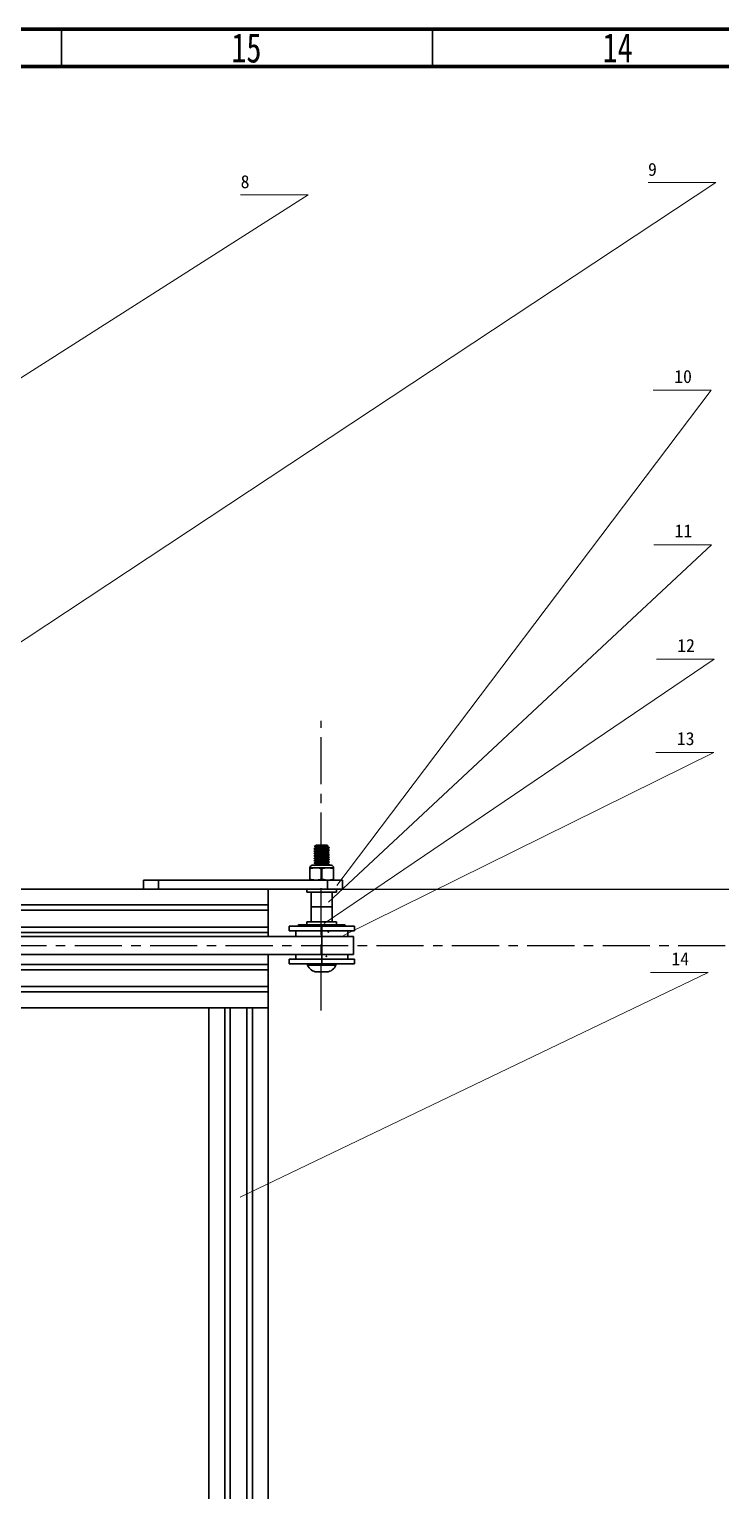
# Model space of a CAD drawing. Header units: millimetres. Extents: x 15 to 1184, y 5 to 836.
# Drawn here: x 445.2 to 538.3, y 639.1 to 836 of the extents above; entities that cross this region are included whole.
import ezdxf

# ---------------------------------------------------------------- set-up
doc = ezdxf.new("R2010")
doc.units = ezdxf.units.MM
doc.header["$PDSIZE"] = -1
doc.linetypes.add('CENTER', pattern=[10.16, 6.35, -1.27, 1.27, -1.27])
doc.linetypes.add('CENTERX2', pattern=[20.32, 12.7, -2.54, 2.54, -2.54])
doc.layers.get('0').update_dxf_attribs({"lineweight": 30})
doc.layers.add('AM_5', color=3, linetype='Continuous', lineweight=20)
doc.layers.add('中心线', color=7, linetype='CENTER')
doc.styles.add('SLDTEXTSTYLE0', font='TXT', dxfattribs={"width": 0.75})
doc.dimstyles.new('ISO-25', dxfattribs={"dimtxt": 2.5, "dimasz": 2.5, "dimexe": 1.25, "dimexo": 0.625, "dimtad": 1, "dimtxsty": 'Standard', "dimcen": 2.5, "dimadec": 0, "dimazin": 0, "dimtfac": 1, "dimtmove": 0, "dimatfit": 3, "dimfxl": 1, "dimarcsym": 0})

# ---------------------------------------------------------------- blocks, each defined once
blk = doc.blocks.new('*D23')
at = {"layer": 'Defpoints', "color": 0, "lineweight": -2, "transparency": 16777216}
for p, q in [((478.36, 720.16), (562.48, 720.17)), ((561.48, 716.62), (561.49, 606.03)), ((561.51, 488.89), (561.49, 599.48)), ((478.4, 485.32), (562.51, 485.33))]:
    blk.add_line(p, q, dxfattribs=at)
at = {"layer": 'Defpoints', "color": 0, "transparency": 16777216}
for p in [(477.36, 720.16), (477.4, 485.32), (561.51, 485.33)]:
    blk.add_point(p, dxfattribs=at)
for points in [[(562.07, 716.62), (560.88, 716.62), (561.48, 720.17)], [(562.1, 488.89), (560.92, 488.89), (561.51, 485.33)]]:
    blk.add_solid(points, dxfattribs=at)
at = {"layer": 'Defpoints', "color": 0, "transparency": 16777216, "insert": (561.49, 602.75), "char_height": 3.5, "attachment_point": 5}
blk.add_mtext('580', dxfattribs=at)

msp = doc.modelspace()

# ---------------------------------------------------------------- linework, layer by layer
at = {"color": 7, "linetype": 'Continuous', "lineweight": 70}
for p, q in [((15, 836), (1184, 836)), ((20, 831), (1179, 831))]:
    msp.add_line(p, q, dxfattribs=at)
at = {"color": 7, "linetype": 'Continuous', "lineweight": 35}
for p, q in [((449.5, 831), (449.5, 836)), ((499.5, 831), (499.5, 836))]:
    msp.add_line(p, q, dxfattribs=at)
at = {"color": 7, "linetype": 'Continuous', "lineweight": 30}
for p, q in [((483.8719, 726.091), (483.5625, 725.8743)), ((483.5625, 725.8743), (483.5688, 725.8743)), ((483.5625, 725.5884), (483.5625, 725.5484)), ((483.5625, 725.2684), (483.5625, 725.2284)), ((483.5625, 724.9484), (483.5625, 724.9084)), ((483.5625, 724.6284), (483.5625, 724.5884)), ((483.7703, 725.7484), (483.7703, 725.7114)), ((483.7703, 725.4284), (483.7703, 725.3914)), ((483.7703, 725.1084), (483.7703, 725.0714)), ((483.7703, 724.7884), (483.7703, 724.7514)), ((483.8719, 726.091), (484.8613, 726.091)), ((484.8613, 726.091), (485.253, 726.091)), ((485.4376, 725.9618), (485.253, 726.091)), ((485.3479, 725.9015), (485.4311, 725.9498)), ((485.3546, 725.8684), (485.3546, 725.9053)), ((485.3546, 725.5484), (485.3546, 725.5854)), ((485.3546, 725.2284), (485.3546, 725.2654)), ((485.3546, 724.9084), (485.3546, 724.9453)), ((485.3546, 724.5884), (485.3546, 724.6253)), ((485.5625, 725.7084), (485.5625, 725.7484)), ((485.5625, 725.3884), (485.5625, 725.4284)), ((485.5625, 725.0684), (485.5625, 725.1084)), ((485.5625, 724.7484), (485.5625, 724.7884)), ((483.7624, 723.0277), (482.9625, 723.0277)), ((482.9625, 722.9123), (482.9625, 723.0277)), ((482.9625, 722.9123), (482.9625, 721.4764)), ((485.8292, 723.361), (483.2958, 723.361)), ((483.5625, 724.3084), (483.5625, 724.2684)), ((483.5625, 723.9884), (483.5625, 723.9484)), ((483.5625, 723.6684), (483.5625, 723.6284)), ((485.3625, 723.0277), (483.7624, 723.0277)), ((483.7703, 724.4684), (483.7703, 724.4314)), ((483.7703, 724.1484), (483.7703, 724.1114)), ((483.7703, 723.8284), (483.7703, 723.7914)), ((483.7703, 723.5084), (483.7703, 723.4714)), ((484.5625, 722.9123), (484.5625, 721.4764)), ((485.3546, 724.2684), (485.3546, 724.3054)), ((485.3546, 723.9484), (485.3546, 723.9854)), ((485.3546, 723.6284), (485.3546, 723.6654)), ((486.1625, 722.9123), (485.3625, 723.0277)), ((486.1625, 723.0277), (485.3625, 723.0277)), ((485.5625, 724.4284), (485.5625, 724.4684)), ((485.5625, 724.1084), (485.5625, 724.1484)), ((485.5625, 723.7884), (485.5625, 723.8284)), ((485.5625, 723.4684), (485.5625, 723.5084)), ((486.1625, 722.9123), (486.1625, 721.4764)), ((460.5625, 720.161), (460.5625, 721.361)), ((462.5625, 721.361), (460.5625, 721.361)), ((462.5625, 720.161), (462.5625, 721.361)), ((485.3625, 721.361), (462.5625, 721.361)), ((484.5625, 721.4764), (485.3625, 721.361)), ((485.3625, 720.161), (485.3625, 721.361)), ((487.3625, 721.361), (485.3625, 721.361)), ((486.1625, 721.4764), (486.1625, 721.361)), ((487.3625, 720.161), (487.3625, 721.361)), ((347.6704, 720.161), (460.5625, 720.161)), ((462.5625, 720.161), (460.5625, 720.161)), ((485.3625, 720.161), (462.5625, 720.161)), ((477.3625, 719.561), (477.3625, 720.161)), ((477.3625, 718.017), (477.3625, 719.561)), ((482.5625, 720.161), (482.5625, 719.761)), ((482.5625, 719.761), (486.5392, 719.761)), ((483.1625, 719.761), (483.1625, 717.761)), ((487.3625, 720.161), (485.3625, 720.161)), ((485.9625, 717.761), (485.9625, 719.761)), ((486.5392, 719.761), (486.5625, 719.761)), ((486.5625, 719.761), (486.5625, 720.161)), ((347.6704, 718.017), (477.3625, 718.017)), ((347.6704, 717.297), (477.3625, 717.297)), ((477.3625, 717.297), (477.3625, 718.017)), ((477.3625, 715.025), (477.3625, 717.297)), ((483.1625, 717.761), (483.1625, 715.761)), ((483.1625, 717.761), (485.6462, 717.761)), ((483.1625, 717.761), (485.1684, 717.761)), ((485.1684, 717.761), (485.9625, 717.761)), ((485.6462, 717.761), (485.9625, 717.761)), ((485.9625, 715.761), (485.9625, 717.761)), ((347.6704, 715.025), (477.3625, 715.025)), ((477.3625, 714.305), (477.3625, 715.025)), ((480.1625, 715.171), (480.1625, 714.531)), ((480.1625, 715.171), (487.9079, 715.171)), ((481.4625, 715.361), (481.3625, 715.261)), ((481.3625, 715.261), (481.3625, 715.171)), ((481.3625, 715.261), (485.9474, 715.261)), ((481.4625, 715.361), (485.9041, 715.361)), ((482.5625, 715.761), (482.5625, 715.361)), ((482.5625, 715.761), (485.428, 715.761)), ((485.428, 715.761), (486.5625, 715.761)), ((486.2813, 715.361), (485.5541, 715.361)), ((485.9041, 715.361), (487.6624, 715.361)), ((485.9474, 715.261), (487.7625, 715.261)), ((486.5625, 715.361), (486.5625, 715.761)), ((487.3571, 715.361), (486.63, 715.361)), ((487.7625, 715.261), (487.6624, 715.361)), ((487.7625, 715.171), (487.7625, 715.261)), ((487.9079, 715.171), (488.9625, 715.171)), ((488.9625, 714.531), (488.9625, 715.171)), ((338.0544, 713.761), (484.5469, 713.761)), ((347.6704, 714.305), (477.3625, 714.305)), ((477.3625, 713.761), (477.3625, 714.305)), ((480.1625, 714.531), (487.9079, 714.531)), ((481.0625, 714.531), (481.0625, 713.761)), ((484.5469, 713.761), (488.8625, 713.761)), ((487.9079, 714.531), (488.9625, 714.531)), ((488.0625, 713.761), (488.0625, 714.531)), ((488.8625, 711.361), (488.8625, 713.761)), ((338.0544, 711.361), (484.5469, 711.361)), ((477.3625, 710.017), (477.3625, 711.361)), ((481.0625, 711.361), (481.0625, 710.731)), ((484.5469, 711.361), (488.8625, 711.361)), ((488.0625, 710.731), (488.0625, 711.361)), ((347.6704, 710.017), (477.3625, 710.017)), ((347.6704, 709.297), (477.3625, 709.297)), ((477.3625, 709.297), (477.3625, 710.017)), ((477.3625, 707.025), (477.3625, 709.297)), ((480.1625, 710.731), (480.1625, 710.091)), ((480.1625, 710.731), (487.9079, 710.731)), ((480.1625, 710.091), (487.9079, 710.091)), ((482.6625, 710.091), (482.6625, 709.891)), ((482.6625, 709.891), (485.3847, 709.891)), ((483.8725, 708.9939), (483.9384, 708.9939)), ((483.9427, 708.9939), (483.9379, 708.9941)), ((483.9379, 708.9941), (483.9384, 708.9939)), ((483.9427, 708.9939), (484.505, 708.9939)), ((484.5098, 708.9941), (484.505, 708.9939)), ((484.5151, 708.9939), (484.5098, 708.9941)), ((484.5151, 708.9939), (485.1292, 708.9939)), ((485.1344, 708.9941), (485.1292, 708.9939)), ((485.1349, 708.9939), (485.1344, 708.9941)), ((485.1349, 708.9939), (485.2524, 708.9939)), ((485.2369, 710.091), (485.7314, 710.091)), ((485.3847, 709.891), (486.4625, 709.891)), ((486.463, 710.091), (485.9685, 710.091)), ((486.4625, 709.891), (486.4625, 710.091)), ((487.9079, 710.731), (488.9625, 710.731)), ((487.9079, 710.091), (488.9625, 710.091)), ((488.9625, 710.091), (488.9625, 710.731)), ((347.6704, 707.025), (477.3625, 707.025)), ((477.3625, 706.305), (477.3625, 707.025)), ((347.6704, 706.305), (477.3625, 706.305)), ((477.3625, 704.761), (477.3625, 706.305)), ((347.6704, 704.161), (477.3625, 704.161)), ((469.3625, 704.161), (469.3625, 560.161)), ((471.5065, 704.161), (471.5065, 560.161)), ((472.2265, 704.161), (472.2265, 560.161)), ((474.4985, 704.161), (474.4985, 560.161)), ((475.2185, 704.161), (475.2185, 560.161)), ((477.3625, 704.161), (477.3625, 704.761)), ((477.3625, 704.161), (477.3625, 583.9754))]:
    msp.add_line(p, q, dxfattribs=at)
at = {"color": 7, "linetype": 'CENTERX2', "lineweight": 30}
for p, q in [((485.464, 724.331), (483.661, 724.331)), ((484.5625, 715.361), (484.5625, 713.361)), ((484.5625, 713.361), (484.5625, 710.091))]:
    msp.add_line(p, q, dxfattribs=at)
at = {"color": 7, "linetype": 'Continuous', "lineweight": 30}
for centre, radius, start, end in [((483.2958, 723.0277), 0.3333, 90, 180), ((485.8291, 723.0277), 0.3333, 0, 90), ((483.9625, 710.3799), 1.3889, 200.609693, 266.288464), ((485.1625, 710.3799), 1.3889, 273.711536, 339.390307)]:
    msp.add_arc(centre, radius, start, end, dxfattribs=at)
for points, knots in [([(485.5527, 725.7484), (485.5453, 725.7422), (485.5297, 725.7291), (485.3238, 725.7119), (485.0075, 725.691), (484.6184, 725.6701), (484.2226, 725.6521), (483.8754, 725.6303), (483.6471, 725.611), (483.5447, 725.5974), (483.5691, 725.5894), (483.5722, 725.5884)], [0, 0, 0, 0, 0.10912385, 0.23143025, 0.35767722, 0.48393074, 0.60624293, 0.73359302, 0.85767571, 0.98176577, 1, 1, 1, 1]), ([(485.5527, 725.4284), (485.5453, 725.4222), (485.5297, 725.4091), (485.3238, 725.3919), (485.0075, 725.371), (484.6184, 725.3501), (484.2226, 725.3321), (483.8754, 725.3103), (483.6471, 725.291), (483.5447, 725.2773), (483.5691, 725.2694), (483.5722, 725.2684)], [0, 0, 0, 0, 0.10912344, 0.23142984, 0.35767721, 0.48393074, 0.60624292, 0.73359302, 0.85767571, 0.98176577, 1, 1, 1, 1]), ([(485.5527, 725.1084), (485.5453, 725.1022), (485.5297, 725.0891), (485.3238, 725.0719), (485.0075, 725.051), (484.6184, 725.0301), (484.2226, 725.0121), (483.8754, 724.9903), (483.6471, 724.971), (483.5447, 724.9573), (483.5691, 724.9494), (483.5722, 724.9484)], [0, 0, 0, 0, 0.10912344, 0.23142984, 0.3576768, 0.48393072, 0.60624253, 0.73359303, 0.85767572, 0.98176577, 1, 1, 1, 1]), ([(485.5527, 724.7884), (485.5453, 724.7822), (485.5297, 724.7691), (485.3238, 724.7519), (485.0075, 724.731), (484.6184, 724.7101), (484.2226, 724.6921), (483.8754, 724.6703), (483.6471, 724.651), (483.5447, 724.6373), (483.5691, 724.6294), (483.5722, 724.6284)], [0, 0, 0, 0, 0.10912344, 0.23142985, 0.35767682, 0.48393034, 0.60624253, 0.73359263, 0.85767571, 0.98176577, 1, 1, 1, 1]), ([(485.5527, 725.7084), (485.5453, 725.7022), (485.5297, 725.6891), (485.3238, 725.6719), (485.0075, 725.651), (484.6184, 725.6301), (484.2226, 725.6121), (483.8755, 725.5903), (483.6571, 725.5718), (483.552, 725.5584), (483.5756, 725.5504), (483.5815, 725.5484)], [0, 0, 0, 0, 0.10912242, 0.23142767, 0.35767345, 0.48392619, 0.60623723, 0.73358612, 0.85766765, 0.96453612, 1, 1, 1, 1]), ([(485.5527, 725.3884), (485.5453, 725.3822), (485.5297, 725.3691), (485.3238, 725.3519), (485.0075, 725.331), (484.6184, 725.3101), (484.2226, 725.2921), (483.8755, 725.2703), (483.6571, 725.2518), (483.552, 725.2384), (483.5756, 725.2304), (483.5815, 725.2284)], [0, 0, 0, 0, 0.10912242, 0.23142767, 0.35767345, 0.48392579, 0.60623683, 0.73358613, 0.85766765, 0.96453612, 1, 1, 1, 1]), ([(485.5527, 725.0684), (485.5453, 725.0622), (485.5297, 725.0491), (485.3238, 725.0319), (485.0075, 725.011), (484.6184, 724.9901), (484.2226, 724.9721), (483.8755, 724.9503), (483.6571, 724.9318), (483.552, 724.9184), (483.5756, 724.9104), (483.5815, 724.9084)], [0, 0, 0, 0, 0.10912246, 0.23142777, 0.3576736, 0.483926, 0.60623709, 0.73358604, 0.85766762, 0.96453651, 1, 1, 1, 1]), ([(485.5527, 724.7484), (485.5453, 724.7422), (485.5297, 724.7291), (485.3238, 724.7119), (485.0075, 724.691), (484.6184, 724.6701), (484.2226, 724.6521), (483.8755, 724.6303), (483.6571, 724.6118), (483.552, 724.5984), (483.5756, 724.5904), (483.5815, 724.5884)], [0, 0, 0, 0, 0.10912283, 0.23142808, 0.35767387, 0.48392621, 0.60623725, 0.73358615, 0.85766767, 0.96453652, 1, 1, 1, 1]), ([(483.7749, 725.7141), (483.7402, 725.6939), (483.6708, 725.6536), (483.6013, 725.6133), (483.5666, 725.5932)], [0, 0, 0, 0, 0.49984487, 1, 1, 1, 1]), ([(483.7749, 725.3941), (483.7402, 725.3739), (483.6708, 725.3336), (483.6013, 725.2933), (483.5666, 725.2732)], [0, 0, 0, 0, 0.49979522, 1, 1, 1, 1]), ([(483.7749, 725.0741), (483.7402, 725.0539), (483.6708, 725.0136), (483.6013, 724.9733), (483.5666, 724.9532)], [0, 0, 0, 0, 0.49982006, 1, 1, 1, 1]), ([(483.7749, 724.7541), (483.7402, 724.7339), (483.6708, 724.6936), (483.6013, 724.6533), (483.5666, 724.6332)], [0, 0, 0, 0, 0.49982006, 1, 1, 1, 1]), ([(483.5688, 725.8743), (483.597, 725.8774), (483.6534, 725.8837), (483.8702, 725.8928), (484.153, 725.9031), (484.476, 725.9123), (484.7999, 725.9214), (485.087, 725.9317), (485.3038, 725.9411), (485.4337, 725.9496), (485.435, 725.9559), (485.4356, 725.9588)], [0, 0, 0, 0, 0.11928744, 0.23863243, 0.35297972, 0.46731947, 0.58180643, 0.69143421, 0.80082801, 0.91036181, 1, 1, 1, 1]), ([(483.6352, 725.8482), (483.6679, 725.8281), (483.7333, 725.788), (483.7983, 725.7478), (483.8308, 725.7277)], [0, 0, 0, 0, 0.50007571, 1, 1, 1, 1]), ([(483.6352, 725.5282), (483.6679, 725.5081), (483.7333, 725.468), (483.7983, 725.4278), (483.8308, 725.4077)], [0, 0, 0, 0, 0.50007571, 1, 1, 1, 1]), ([(483.6352, 725.2082), (483.6679, 725.1881), (483.7333, 725.1479), (483.7983, 725.1078), (483.8308, 725.0877)], [0, 0, 0, 0, 0.50007571, 1, 1, 1, 1]), ([(483.6352, 724.8882), (483.6679, 724.8681), (483.7333, 724.8279), (483.7983, 724.7878), (483.8308, 724.7677)], [0, 0, 0, 0, 0.50010056, 1, 1, 1, 1]), ([(485.3329, 725.9018), (485.3282, 725.8979), (485.3152, 725.8871), (485.1639, 725.8719), (484.9154, 725.851), (484.6067, 725.8301), (484.2932, 725.8121), (484.0182, 725.7903), (483.8373, 725.771), (483.7563, 725.7574), (483.7756, 725.7495), (483.778, 725.7484)], [0, 0, 0, 0, 0.07193616, 0.19934129, 0.33087183, 0.46239231, 0.58979804, 0.72247036, 0.85174143, 0.98100156, 1, 1, 1, 1]), ([(485.3329, 725.5818), (485.3282, 725.5779), (485.3152, 725.5671), (485.1639, 725.5519), (484.9154, 725.531), (484.6067, 725.5101), (484.2932, 725.4921), (484.0182, 725.4703), (483.8373, 725.451), (483.7563, 725.4373), (483.7756, 725.4294), (483.778, 725.4284)], [0, 0, 0, 0, 0.07193615, 0.19934067, 0.33087186, 0.46239234, 0.58979806, 0.72247037, 0.85174144, 0.98100156, 1, 1, 1, 1]), ([(485.3329, 725.2618), (485.3282, 725.2579), (485.3152, 725.2471), (485.1639, 725.2319), (484.9154, 725.211), (484.6067, 725.1901), (484.2932, 725.1721), (484.0182, 725.1503), (483.8373, 725.131), (483.7563, 725.1173), (483.7756, 725.1094), (483.778, 725.1084)], [0, 0, 0, 0, 0.07193611, 0.19934116, 0.33087161, 0.46239267, 0.58979831, 0.72247054, 0.85174153, 0.98100157, 1, 1, 1, 1]), ([(485.3329, 724.9418), (485.3282, 724.9379), (485.3152, 724.9271), (485.1639, 724.9119), (484.9154, 724.891), (484.6067, 724.8701), (484.2932, 724.8521), (484.0182, 724.8303), (483.8373, 724.811), (483.7563, 724.7973), (483.7756, 724.7894), (483.778, 724.7884)], [0, 0, 0, 0, 0.07193611, 0.19934116, 0.33087161, 0.462392, 0.58979764, 0.72247054, 0.85174153, 0.98100157, 1, 1, 1, 1]), ([(485.3329, 724.6218), (485.3282, 724.6179), (485.3152, 724.6071), (485.1639, 724.5919), (484.9154, 724.571), (484.6067, 724.5501), (484.2932, 724.5321), (484.0182, 724.5103), (483.8373, 724.491), (483.7563, 724.4773), (483.7756, 724.4694), (483.778, 724.4684)], [0, 0, 0, 0, 0.07193611, 0.19934117, 0.33087162, 0.46239202, 0.58979766, 0.7224699, 0.85174089, 0.98100157, 1, 1, 1, 1]), ([(485.3469, 725.8684), (485.3411, 725.8623), (485.3286, 725.8491), (485.1656, 725.8319), (484.915, 725.811), (484.6068, 725.7901), (484.2931, 725.7721), (484.0187, 725.7503), (483.8497, 725.7324), (483.776, 725.7204), (483.7789, 725.7139), (483.7794, 725.7128)], [0, 0, 0, 0, 0.11206513, 0.2376609, 0.36732413, 0.4969768, 0.62257316, 0.7533613, 0.88079652, 0.97866767, 1, 1, 1, 1]), ([(485.3469, 725.5484), (485.3411, 725.5422), (485.3286, 725.5291), (485.1656, 725.5119), (484.915, 725.491), (484.6068, 725.4701), (484.2931, 725.4521), (484.0187, 725.4303), (483.8497, 725.4123), (483.776, 725.4004), (483.7789, 725.394), (483.7794, 725.3928)], [0, 0, 0, 0, 0.11206512, 0.23766089, 0.36732346, 0.49697678, 0.62257313, 0.75336127, 0.88079648, 0.97866701, 1, 1, 1, 1]), ([(485.3469, 725.2284), (485.3411, 725.2222), (485.3286, 725.2091), (485.1656, 725.1919), (484.915, 725.171), (484.6068, 725.1501), (484.2931, 725.1321), (484.0187, 725.1104), (483.8497, 725.0923), (483.776, 725.0804), (483.7789, 725.0739), (483.7794, 725.0728)], [0, 0, 0, 0, 0.11206512, 0.23766089, 0.36732347, 0.49697614, 0.62257249, 0.75336064, 0.88079648, 0.97866701, 1, 1, 1, 1]), ([(485.3469, 724.9084), (485.3411, 724.9022), (485.3286, 724.8891), (485.1656, 724.8719), (484.915, 724.851), (484.6068, 724.8301), (484.2931, 724.8121), (484.0187, 724.7904), (483.8497, 724.7724), (483.776, 724.7604), (483.7789, 724.7539), (483.7794, 724.7528)], [0, 0, 0, 0, 0.11206512, 0.2376609, 0.36732348, 0.49697615, 0.6225725, 0.75336065, 0.88079586, 0.97866701, 1, 1, 1, 1]), ([(485.3479, 725.5815), (485.3827, 725.6017), (485.4523, 725.6421), (485.522, 725.6825), (485.5568, 725.7027)], [0, 0, 0, 0, 0.4997009, 1, 1, 1, 1]), ([(485.3479, 725.2614), (485.3827, 725.2817), (485.4523, 725.3221), (485.522, 725.3625), (485.5568, 725.3827)], [0, 0, 0, 0, 0.49975042, 1, 1, 1, 1]), ([(485.3479, 724.9414), (485.3827, 724.9617), (485.4523, 725.0021), (485.522, 725.0425), (485.5568, 725.0627)], [0, 0, 0, 0, 0.49975042, 1, 1, 1, 1]), ([(485.3479, 724.6215), (485.3827, 724.6417), (485.4523, 724.6821), (485.522, 724.7225), (485.5568, 724.7427)], [0, 0, 0, 0, 0.4997009, 1, 1, 1, 1]), ([(485.5583, 725.7532), (485.5234, 725.7734), (485.4555, 725.8128), (485.3876, 725.8523), (485.3546, 725.8714)], [0, 0, 0, 0, 0.51357865, 1, 1, 1, 1]), ([(485.5583, 725.4332), (485.5234, 725.4534), (485.4555, 725.4928), (485.3876, 725.5323), (485.3546, 725.5514)], [0, 0, 0, 0, 0.51355395, 1, 1, 1, 1]), ([(485.5583, 725.1132), (485.5234, 725.1335), (485.4555, 725.1728), (485.3876, 725.2123), (485.3546, 725.2314)], [0, 0, 0, 0, 0.51360475, 1, 1, 1, 1]), ([(485.5583, 724.7932), (485.5234, 724.8134), (485.4555, 724.8528), (485.3876, 724.8923), (485.3546, 724.9114)], [0, 0, 0, 0, 0.51360475, 1, 1, 1, 1]), ([(483.7624, 723.0277), (483.5617, 723.0149), (483.2922, 722.9977), (483.0295, 722.9296), (482.9625, 722.9123)], [0, 0, 0, 0, 0.74498138, 1, 1, 1, 1]), ([(485.5527, 724.4684), (485.5453, 724.4622), (485.5297, 724.4491), (485.3238, 724.4319), (485.0075, 724.411), (484.6184, 724.3901), (484.2226, 724.3721), (483.8754, 724.3503), (483.6471, 724.331), (483.5447, 724.3174), (483.5691, 724.3095), (483.5722, 724.3084)], [0, 0, 0, 0, 0.10912349, 0.23142994, 0.35767696, 0.48393053, 0.60624277, 0.73359291, 0.85767565, 0.98176576, 1, 1, 1, 1]), ([(485.5527, 724.1484), (485.5453, 724.1422), (485.5297, 724.1291), (485.3238, 724.1119), (485.0075, 724.091), (484.6184, 724.0701), (484.2226, 724.0521), (483.8754, 724.0303), (483.6471, 724.011), (483.5447, 723.9973), (483.5691, 723.9894), (483.5722, 723.9884)], [0, 0, 0, 0, 0.10912385, 0.23142987, 0.35767723, 0.48393075, 0.60624294, 0.73359303, 0.85767572, 0.98176577, 1, 1, 1, 1]), ([(485.5527, 723.8284), (485.5453, 723.8222), (485.5297, 723.8091), (485.3238, 723.7919), (485.0075, 723.771), (484.6184, 723.7501), (484.2226, 723.7321), (483.8754, 723.7103), (483.6471, 723.691), (483.5447, 723.6773), (483.5691, 723.6694), (483.5722, 723.6684)], [0, 0, 0, 0, 0.10912344, 0.23142984, 0.35767681, 0.48393074, 0.60624292, 0.73359302, 0.85767571, 0.98176577, 1, 1, 1, 1]), ([(485.5527, 724.4284), (485.5453, 724.4222), (485.5297, 724.4091), (485.3238, 724.3919), (485.0075, 724.371), (484.6184, 724.3501), (484.2226, 724.3321), (483.8755, 724.3103), (483.6571, 724.2918), (483.552, 724.2784), (483.5756, 724.2704), (483.5815, 724.2684)], [0, 0, 0, 0, 0.10912242, 0.23142767, 0.35767385, 0.48392619, 0.60623723, 0.73358612, 0.85766765, 0.96453612, 1, 1, 1, 1]), ([(485.5527, 724.1084), (485.5453, 724.1022), (485.5297, 724.0891), (485.3238, 724.0719), (485.0075, 724.051), (484.6184, 724.0301), (484.2226, 724.0121), (483.8755, 723.9903), (483.6571, 723.9718), (483.552, 723.9584), (483.5756, 723.9504), (483.5815, 723.9484)], [0, 0, 0, 0, 0.10912242, 0.23142767, 0.35767345, 0.48392619, 0.60623723, 0.73358612, 0.85766765, 0.96453612, 1, 1, 1, 1]), ([(485.5527, 723.7884), (485.5453, 723.7822), (485.5297, 723.7691), (485.3238, 723.7519), (485.0075, 723.731), (484.6184, 723.7101), (484.2226, 723.6921), (483.8755, 723.6704), (483.6571, 723.6518), (483.552, 723.6384), (483.5756, 723.6304), (483.5815, 723.6284)], [0, 0, 0, 0, 0.10912246, 0.23142777, 0.3576736, 0.48392599, 0.60623708, 0.73358603, 0.857668, 0.96453651, 1, 1, 1, 1]), ([(483.7749, 724.4341), (483.7402, 724.4139), (483.6708, 724.3736), (483.6013, 724.3333), (483.5666, 724.3132)], [0, 0, 0, 0, 0.49982006, 1, 1, 1, 1]), ([(483.7749, 724.1141), (483.7402, 724.0939), (483.6708, 724.0536), (483.6013, 724.0133), (483.5666, 723.9932)], [0, 0, 0, 0, 0.49984487, 1, 1, 1, 1]), ([(483.7749, 723.7941), (483.7402, 723.7739), (483.6708, 723.7336), (483.6013, 723.6933), (483.5666, 723.6732)], [0, 0, 0, 0, 0.49979522, 1, 1, 1, 1]), ([(483.7749, 723.4741), (483.7402, 723.4539), (483.6708, 723.4136), (483.6013, 723.3733), (483.5666, 723.3532)], [0, 0, 0, 0, 0.49982006, 1, 1, 1, 1]), ([(485.5527, 723.5084), (485.5453, 723.5022), (485.5297, 723.4891), (485.3238, 723.4719), (485.0074, 723.451), (484.6189, 723.4301), (484.2207, 723.4121), (483.8827, 723.3902), (483.6628, 723.3742), (483.6244, 723.3644), (483.6114, 723.361)], [0, 0, 0, 0, 0.11846593, 0.25124346, 0.38829893, 0.52536151, 0.65814532, 0.7963988, 0.93110469, 1, 1, 1, 1]), ([(483.6352, 724.5682), (483.6679, 724.5481), (483.7333, 724.508), (483.7983, 724.4678), (483.8308, 724.4477)], [0, 0, 0, 0, 0.50005086, 1, 1, 1, 1]), ([(483.6352, 724.2482), (483.6679, 724.2281), (483.7333, 724.188), (483.7983, 724.1478), (483.8308, 724.1277)], [0, 0, 0, 0, 0.50007571, 1, 1, 1, 1]), ([(483.6352, 723.9282), (483.6679, 723.9081), (483.7333, 723.8679), (483.7983, 723.8278), (483.8308, 723.8077)], [0, 0, 0, 0, 0.50007571, 1, 1, 1, 1]), ([(483.6352, 723.6082), (483.6679, 723.5881), (483.7333, 723.5479), (483.7983, 723.5078), (483.8308, 723.4877)], [0, 0, 0, 0, 0.50010056, 1, 1, 1, 1]), ([(485.3329, 724.3018), (485.3282, 724.2979), (485.3152, 724.2871), (485.1639, 724.2719), (484.9154, 724.251), (484.6067, 724.2301), (484.2932, 724.2121), (484.0182, 724.1903), (483.8373, 724.171), (483.7563, 724.1574), (483.7756, 724.1494), (483.778, 724.1484)], [0, 0, 0, 0, 0.07193616, 0.19934129, 0.33087183, 0.46239231, 0.58979804, 0.72247036, 0.85174143, 0.98100156, 1, 1, 1, 1]), ([(485.3329, 723.9818), (485.3282, 723.9779), (485.3152, 723.9671), (485.1639, 723.9519), (484.9154, 723.931), (484.6067, 723.9101), (484.2932, 723.8921), (484.0182, 723.8703), (483.8373, 723.851), (483.7563, 723.8373), (483.7756, 723.8294), (483.778, 723.8284)], [0, 0, 0, 0, 0.07193611, 0.19934116, 0.33087227, 0.46239267, 0.58979831, 0.72247054, 0.85174153, 0.98100157, 1, 1, 1, 1]), ([(485.3329, 723.6618), (485.3282, 723.6579), (485.3152, 723.6471), (485.1639, 723.6319), (484.9154, 723.611), (484.6067, 723.5901), (484.2932, 723.5721), (484.0182, 723.5503), (483.8373, 723.531), (483.7563, 723.5173), (483.7756, 723.5094), (483.778, 723.5084)], [0, 0, 0, 0, 0.07193611, 0.19934116, 0.33087161, 0.462392, 0.58979764, 0.72247054, 0.85174153, 0.98100157, 1, 1, 1, 1]), ([(484.5625, 722.9123), (484.4567, 722.939), (484.1933, 723.0054), (483.9237, 723.0193), (483.7624, 723.0277)], [0, 0, 0, 0, 0.40169287, 1, 1, 1, 1]), ([(485.3469, 724.5884), (485.3411, 724.5822), (485.3286, 724.5691), (485.1656, 724.5519), (484.915, 724.531), (484.6068, 724.5101), (484.2931, 724.4921), (484.0187, 724.4703), (483.8497, 724.4524), (483.776, 724.4404), (483.7789, 724.4339), (483.7794, 724.4328)], [0, 0, 0, 0, 0.11206579, 0.23766156, 0.36732414, 0.49697681, 0.62257316, 0.75336131, 0.88079652, 0.97866767, 1, 1, 1, 1]), ([(485.3469, 724.2684), (485.3411, 724.2622), (485.3286, 724.2491), (485.1656, 724.2319), (484.915, 724.211), (484.6068, 724.1901), (484.2931, 724.1721), (484.0187, 724.1504), (483.8497, 724.1323), (483.776, 724.1204), (483.7789, 724.114), (483.7794, 724.1128)], [0, 0, 0, 0, 0.11206512, 0.23766089, 0.36732346, 0.49697678, 0.62257313, 0.75336127, 0.88079648, 0.97866701, 1, 1, 1, 1]), ([(485.3469, 723.9484), (485.3411, 723.9422), (485.3286, 723.9291), (485.1656, 723.9119), (484.915, 723.891), (484.6068, 723.8701), (484.2931, 723.8521), (484.0187, 723.8303), (483.8497, 723.8123), (483.776, 723.8004), (483.7789, 723.7939), (483.7794, 723.7928)], [0, 0, 0, 0, 0.11206512, 0.23766088, 0.36732346, 0.49697613, 0.62257247, 0.75336128, 0.88079648, 0.97866701, 1, 1, 1, 1]), ([(485.3469, 723.6284), (485.3411, 723.6222), (485.3286, 723.6091), (485.1656, 723.5919), (484.915, 723.571), (484.6068, 723.5501), (484.2931, 723.5321), (484.0187, 723.5104), (483.8497, 723.4924), (483.776, 723.4804), (483.7789, 723.4739), (483.7794, 723.4728)], [0, 0, 0, 0, 0.11206512, 0.2376609, 0.36732348, 0.49697615, 0.6225725, 0.75336065, 0.88079586, 0.97866701, 1, 1, 1, 1]), ([(485.5527, 723.4684), (485.5453, 723.4622), (485.5296, 723.4491), (485.324, 723.4319), (485.0068, 723.411), (484.6211, 723.3901), (484.2809, 723.3752), (484.1182, 723.3646), (484.0621, 723.361)], [0, 0, 0, 0, 0.162702152, 0.345059986, 0.533293172, 0.721536133, 0.903902595, 1, 1, 1, 1]), ([(485.3625, 723.0277), (485.238, 723.0227), (484.9684, 723.0119), (484.7045, 722.9471), (484.5625, 722.9123)], [0, 0, 0, 0, 0.461768103, 1, 1, 1, 1]), ([(485.3479, 724.3015), (485.3827, 724.3217), (485.4523, 724.3621), (485.522, 724.4025), (485.5568, 724.4227)], [0, 0, 0, 0, 0.4997009, 1, 1, 1, 1]), ([(485.3479, 723.9814), (485.3827, 724.0017), (485.4523, 724.0421), (485.522, 724.0825), (485.5568, 724.1027)], [0, 0, 0, 0, 0.4997009, 1, 1, 1, 1]), ([(485.3479, 723.6614), (485.3827, 723.6817), (485.4523, 723.7221), (485.522, 723.7625), (485.5568, 723.7827)], [0, 0, 0, 0, 0.49975042, 1, 1, 1, 1]), ([(485.5583, 724.4732), (485.5234, 724.4934), (485.4555, 724.5328), (485.3876, 724.5722), (485.3546, 724.5914)], [0, 0, 0, 0, 0.51360475, 1, 1, 1, 1]), ([(485.5583, 724.1532), (485.5234, 724.1734), (485.4555, 724.2128), (485.3876, 724.2523), (485.3546, 724.2714)], [0, 0, 0, 0, 0.51355395, 1, 1, 1, 1]), ([(485.5583, 723.8332), (485.5234, 723.8535), (485.4555, 723.8928), (485.3876, 723.9323), (485.3546, 723.9514)], [0, 0, 0, 0, 0.51360475, 1, 1, 1, 1]), ([(485.5583, 723.5132), (485.5234, 723.5334), (485.4555, 723.5728), (485.3876, 723.6123), (485.3546, 723.6314)], [0, 0, 0, 0, 0.51360475, 1, 1, 1, 1]), ([(485.3816, 723.361), (485.4051, 723.3747), (485.4635, 723.4087), (485.522, 723.4425), (485.5568, 723.4627)], [0, 0, 0, 0, 0.40348778, 1, 1, 1, 1]), ([(486.1625, 723.0277), (486.1625, 723.0227), (486.1625, 723.0119), (486.1625, 722.9471), (486.1625, 722.9123)], [0, 0, 0, 0, 0.46174693, 1, 1, 1, 1]), ([(482.9625, 721.4764), (483.0295, 721.4591), (483.2922, 721.391), (483.5617, 721.3738), (483.7624, 721.361)], [0, 0, 0, 0, 0.25501862, 1, 1, 1, 1]), ([(482.9625, 721.361), (482.9625, 721.366), (482.9625, 721.3768), (482.9625, 721.4416), (482.9625, 721.4764)], [0, 0, 0, 0, 0.46174693, 1, 1, 1, 1]), ([(483.7624, 721.361), (483.9237, 721.3693), (484.1933, 721.3832), (484.4567, 721.4497), (484.5625, 721.4764)], [0, 0, 0, 0, 0.59830339, 1, 1, 1, 1]), ([(485.3625, 721.361), (485.4869, 721.366), (485.7565, 721.3768), (486.0204, 721.4416), (486.1625, 721.4764)], [0, 0, 0, 0, 0.46172419, 1, 1, 1, 1])]:
    msp.add_open_spline(points, degree=3, knots=knots, dxfattribs=at)
for p in [(485.464, 714.361), (485.1755, 711.091)]:
    msp.add_point(p, dxfattribs=at)
at = {"layer": 'AM_5'}
for points in [[(537.6301, 815.3681), (346.3657, 688.8919)], [(528.5176, 815.3681), (533.6304, 815.3681)], [(533.6304, 815.3681), (537.6301, 815.3681)], [(482.7553, 813.7118), (342.1984, 724.161)], [(473.6427, 813.7118), (478.7555, 813.7118)], [(478.7555, 813.7118), (482.7553, 813.7118)], [(537.0097, 787.3654), (486.5945, 720.6545)], [(529.2314, 787.3654), (537.0097, 787.3654)], [(537.0575, 766.5567), (485.4642, 718.3787)], [(529.2792, 766.5567), (537.0575, 766.5567)], [(537.4153, 751.125), (484.8923, 715.5363)], [(529.637, 751.125), (537.4153, 751.125)], [(537.361, 738.5766), (487.502, 713.9245)], [(529.5827, 738.5766), (537.361, 738.5766)], [(536.6342, 708.9084), (473.571, 678.6366)], [(528.8559, 708.9084), (536.6342, 708.9084)]]:
    msp.add_lwpolyline(points, dxfattribs=at)
at = {"layer": '中心线'}
for p, q in [((484.505, 703.7905), (484.505, 742.8042)), ((24.5792, 712.561), (646.7128, 712.561))]:
    msp.add_line(p, q, dxfattribs=at)

# ---------------------------------------------------------------- texts
at = {"color": 7, "linetype": 'Continuous', "lineweight": 0, "char_height": 3.96875, "attachment_point": 2, "style": 'SLDTEXTSTYLE0'}
for s, insert in [('15', (474.4201, 835.4889)), ('14', (524.4201, 835.4889))]:
    msp.add_mtext(s, dxfattribs=dict(at, insert=insert))
at = {"layer": 'AM_5', "color": 2, "char_height": 1.75, "width": 2.916667, "attachment_point": 1}
for s, insert in [('9', (528.5176, 817.9931)), ('8', (473.6427, 816.3368)), ('10', (532.0464, 790.094)), ('11', (532.0942, 769.2853)), ('12', (532.452, 753.8536)), ('13', (532.3977, 741.3052)), ('14', (531.6709, 711.637))]:
    msp.add_mtext(s, dxfattribs=dict(at, insert=insert))

# ---------------------------------------------------------------- dimensions: what is measured, and where the dimension line sits
at = {"layer": 'Defpoints'}
dim = msp.add_aligned_dim(p1=(477.3625, 720.161), p2=(477.3965, 485.321), distance=84.1142, text='580', dimstyle='ISO-25', override={"dimtxt": 3.5, "dimasz": 3.556, "dimexe": 1, "dimexo": 1, "dimgap": 1.524, "dimtih": 1, "dimtoh": 1, "dimlfac": 10, "dimzin": 0, "dimadec": 2, "dimtzin": 0}, dxfattribs=at)
dim.commit()
dim.dimension.update_dxf_attribs({"geometry": '*D23', "text_midpoint": (561.4937, 602.7532)})

doc.saveas('drawing.dxf')
